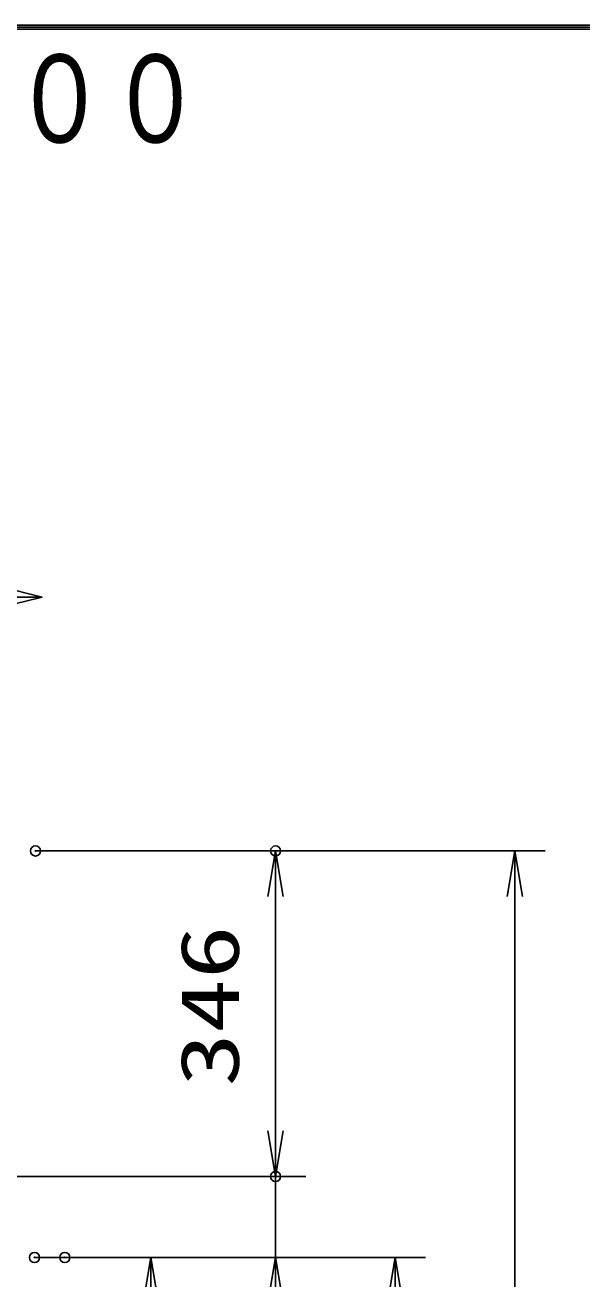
# Model space of a CAD drawing. Units: millimetres, scale not verified. Extents: x -4425 to 4425, y -3150 to 3150.
# Drawn here: x -528 to 21, y 1688 to 2925 of the extents above; entities that cross this region are included whole.
import ezdxf
from ezdxf.enums import TextEntityAlignment as Align

# ---------------------------------------------------------------- set-up
doc = ezdxf.new("R2010")
doc.units = ezdxf.units.MM
doc.header["$LTSCALE"] = 20
doc.header["$PDMODE"] = 32
doc.header["$PDSIZE"] = 10
for name, color, linetype, lineweight in [('0-0_1', 7, 'Continuous', 25), ('0-1_0', 7, 'Continuous', 25), ('0-6_WAKU', 7, 'Continuous', 25), ('0-7_D-TTL-TXT', 7, 'Continuous', 25)]:
    doc.layers.add(name, color=color, linetype=linetype, lineweight=lineweight)
doc.layers.add('0-3_DEFPOINTS', color=7, linetype='Continuous')
doc.styles.add('ＭＳ ゴシック', font='')
doc.styles.get('ＭＳ ゴシック').set_extended_font_data('MS Gothic')

# ---------------------------------------------------------------- blocks, each defined once
blk = doc.blocks.new('DARROWS')
at = {"layer": '0-1_0', "color": 2}
blk.add_line((0, 0), (-19.982, 0), dxfattribs=at)
blk.add_lwpolyline([(-20, -3.333), (0, 0), (-20, 3.333)], dxfattribs=at)

msp = doc.modelspace()

# ---------------------------------------------------------------- linework, layer by layer
at = {"layer": '0-0_1', "color": 4}
msp.add_lwpolyline([(-1068.96, 2360.61), (-511.38, 2360.61), (-553.38, 2350.11), (-553.38, 2371.11), (-511.38, 2360.61)], dxfattribs=at)
at = {"layer": '0-1_0', "color": 1}
for p, q in [((-517.96, 2110.03), (-251.02, 2110.03)), ((-487.96, 2110.03), (-15.02, 2110.03)), ((-1008.66, 1788.86), (-251.02, 1788.86)), ((-977.66, 1788.86), (-251.02, 1788.86)), ((-518.96, 1708.86), (-133.02, 1708.86)), ((-488.96, 1708.86), (-251.02, 1708.86)), ((-488.96, 1708.86), (-251.02, 1708.86)), ((-458.96, 1708.86), (-374.02, 1708.86))]:
    msp.add_line(p, q, dxfattribs=at)
at = {"layer": '0-1_0', "color": 2}
for p, q in [((-281.02, 1833.86), (-281.02, 2065.03)), ((-45.02, 2065.03), (-45.02, -246.14)), ((-281.02, 1833.86), (-281.02, 1878.86)), ((-281.02, 1708.86), (-281.02, 1788.86))]:
    msp.add_line(p, q, dxfattribs=at)
at = {"layer": '0-3_DEFPOINTS'}
for p in [(-517.96, 2110.03), (-281.02, 2110.03), (-281.02, 1788.86), (-518.96, 1708.86), (-518.96, 1708.86), (-488.96, 1708.86)]:
    msp.add_point(p, dxfattribs=at)
at = {"layer": '0-6_WAKU'}
msp.add_line((-4048.02, 2923), (4197.98, 2923), dxfattribs=at)
msp.add_lwpolyline([(-4050.02, 2925), (4199.98, 2925), (4199.98, -2925), (-4050.02, -2925)], close=True, dxfattribs=at)
msp.add_lwpolyline([(-4046.02, -2921), (-4046.02, 2921), (4195.98, 2921)], dxfattribs=at)

# ---------------------------------------------------------------- block references
at = {"layer": '0-1_0', "xscale": 2.25, "yscale": 2.25}
for p, rotation in [((-281.02, 2110.03), 90), ((-45.02, 2110.03), 90), ((-281.02, 1788.86), 270), ((-281.02, 1788.86), 270), ((-404.02, 1708.86), 90), ((-281.02, 1708.86), 90), ((-281.02, 1708.86), 90), ((-163.02, 1708.86), 90)]:
    msp.add_blockref('DARROWS', p, dxfattribs=dict(at, rotation=rotation))

# ---------------------------------------------------------------- texts
at = {"layer": '0-1_0', "color": 3, "style": 'ＭＳ ゴシック', "width": 1.35}
msp.add_text('346', height=57.77, rotation=90, dxfattribs=at).set_placement((-299.92, 1877.45), align=Align.BOTTOM_LEFT)
at = {"layer": '0-7_D-TTL-TXT', "style": 'ＭＳ ゴシック', "width": 0.8}
msp.add_text('ＰＦ－２ＰＥＴ型 Ｈ２０００', height=86.65, dxfattribs=at).set_placement((-1628.51, 2783.22), align=Align.BOTTOM_LEFT)

doc.saveas('drawing.dxf')
